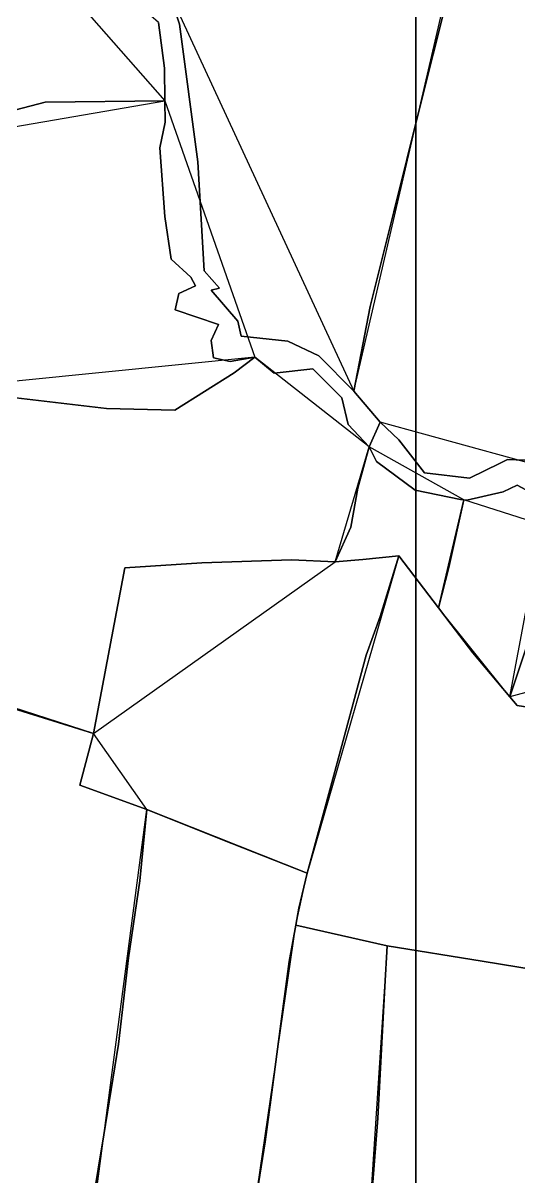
# Model space of a CAD drawing. Extents: x -6790 to 12600, y -1098 to 2171.
# Drawn here: x 838.1 to 893.7, y 399.4 to 528.8 of the extents above; entities that cross this region are included whole.
import ezdxf

# ---------------------------------------------------------------- set-up
doc = ezdxf.new("R2010")
doc.units = 0

msp = doc.modelspace()

# ---------------------------------------------------------------- linework, layer by layer
for points in [[(882.14, 692.21), (882.14, 649.33), (882.14, 614.39), (882.14, 577.82), (882.14, 135.79), (882.14, 75.49), (882.14, 34.99), (882.14, 0), (882.14, 692.21)], [(893.19, 564.98), (891.9, 552.47), (890.78, 541.24), (890.13, 539.05), (889.24, 531.79), (889.11, 530.77), (885.61, 531.49), (882.56, 519.25), (879.67, 507.64), (877.03, 497.04), (875.22, 487.53), (893.19, 564.98)], [(854.02, 520.09), (853.96, 523.77), (853.31, 528.9), (852.43, 529.63), (847.53, 530.4), (846.04, 531.42), (842.65, 530.24), (840.64, 531.42), (835.89, 529.77), (832.1, 532.24), (829.04, 534.94), (826.69, 538.54), (824.99, 543.88), (824.73, 548.97), (825.22, 552.87), (854.02, 520.09)], [(875.22, 487.53), (871.27, 491.51), (867.81, 493.15), (862.58, 493.7), (862.18, 495.38), (859.21, 498.86), (860.14, 499.09), (858.44, 501.03), (857.71, 513.26), (855.67, 528.71), (854.31, 532.69), (875.22, 487.53)], [(854.02, 520.09), (840.59, 519.96), (831.39, 517.57), (822.34, 515.51), (816.65, 513.67), (854.02, 520.09)], [(864.09, 491.34), (861.34, 490.86), (859.48, 491.25), (859.21, 493.2), (860.02, 494.99), (855.17, 496.64), (855.59, 498.47), (857.45, 499.34), (856.94, 500.32), (854.72, 502.34), (854.01, 507.13), (853.44, 514.84), (854.06, 517.72), (854.02, 520.09), (864.09, 491.34)], [(829.47, 487.85), (836.69, 486.86), (847.48, 485.6), (855.13, 485.38), (861.78, 489.59), (864.09, 491.34), (829.47, 487.85)], [(864.09, 491.34), (866.27, 489.53), (870.59, 490.02), (873.84, 486.77), (874.58, 483.77), (876.93, 481.27), (864.09, 491.34)], [(878.17, 484.06), (880.23, 482.05), (883.12, 478.38), (888.16, 477.77), (891.59, 479.44), (892.43, 479.85), (894.38, 479.8), (897.72, 478.68), (878.17, 484.06)], [(876.93, 481.27), (875.66, 476.65), (874.88, 472.28), (873.1, 468.37), (876.93, 481.27)], [(887.52, 475.34), (887.16, 475.38), (882.06, 476.42), (877.75, 479.65), (876.93, 481.27), (875.66, 476.65), (874.88, 472.28), (873.1, 468.37), (876.21, 468.65), (880.24, 469.07), (884.7, 463.22), (885.86, 467.76), (887.52, 475.34)], [(887.52, 475.34), (885.86, 467.76), (884.7, 463.22), (880.24, 469.07), (876.21, 468.65), (873.1, 468.37), (874.88, 472.28), (875.66, 476.65), (876.93, 481.27), (877.75, 479.65), (882.06, 476.42), (887.16, 475.38), (887.52, 475.34)], [(876.93, 481.27), (877.75, 479.65), (882.06, 476.42), (887.16, 475.38), (887.52, 475.34), (876.93, 481.27)], [(896.3, 472.54), (894.78, 474.63), (894.5, 476.46), (893.53, 476.99), (891.93, 476.23), (887.87, 475.29), (887.52, 475.34), (885.86, 467.76), (884.7, 463.22), (886.12, 461.36), (888.56, 458.16), (892.69, 453.25), (895.02, 460.19), (894.85, 466.57), (896.3, 472.54)], [(896.3, 472.54), (894.78, 474.63), (894.5, 476.46), (893.53, 476.99), (891.93, 476.23), (887.87, 475.29), (887.52, 475.34), (885.86, 467.76), (884.7, 463.22), (886.12, 461.36), (888.56, 458.16), (892.69, 453.25), (895.02, 460.19), (894.85, 466.57), (896.3, 472.54)], [(887.52, 475.34), (887.87, 475.29), (891.93, 476.23), (893.53, 476.99), (894.5, 476.46), (894.78, 474.63), (896.3, 472.54), (887.52, 475.34)], [(887.52, 475.34), (885.86, 467.76), (884.7, 463.22), (887.52, 475.34)], [(896.3, 472.54), (894.85, 466.57), (895.02, 460.19), (892.69, 453.25), (896.3, 472.54)], [(896.3, 472.54), (901.66, 469.19), (905.32, 467.47), (908.29, 466.72), (910.36, 467.01), (914.31, 464.1), (918.08, 461.67), (917.62, 460), (909.94, 458.81), (905.02, 458.07), (902.67, 450.8), (893.53, 452.25), (892.69, 453.25), (895.02, 460.19), (894.85, 466.57), (896.3, 472.54)], [(905.32, 467.47), (901.66, 469.19), (896.3, 472.54), (894.85, 466.57), (895.02, 460.19), (892.69, 453.25), (893.53, 452.25), (902.67, 450.8), (905.02, 458.07), (909.94, 458.81), (917.62, 460), (918.08, 461.67), (914.31, 464.1), (910.36, 467.01), (908.29, 466.72), (905.32, 467.47)], [(880.24, 469.07), (878.14, 462.25), (876.6, 457.91), (872.95, 444.45), (869.96, 433.44), (860.31, 437.28), (852, 440.6), (844.5, 443.33), (846.01, 449.11), (847.82, 458.61), (849.54, 467.7), (858.16, 468.28), (868.22, 468.59), (873.1, 468.37), (876.21, 468.65), (880.24, 469.07)], [(876.21, 468.65), (880.24, 469.07), (878.14, 462.25), (876.6, 457.91), (872.95, 444.45), (869.96, 433.44), (860.31, 437.28), (852, 440.6), (844.5, 443.33), (846.01, 449.11), (847.82, 458.61), (849.54, 467.7), (858.16, 468.28), (868.22, 468.59), (873.1, 468.37), (876.21, 468.65)], [(869.96, 433.44), (872.95, 444.45), (876.6, 457.91), (878.14, 462.25), (880.24, 469.07), (869.96, 433.44)], [(880.24, 469.07), (876.21, 468.65), (873.1, 468.37), (880.24, 469.07)], [(873.1, 468.37), (868.22, 468.59), (858.16, 468.28), (849.54, 467.7), (847.82, 458.61), (846.01, 449.11), (873.1, 468.37)], [(884.7, 463.22), (886.12, 461.36), (888.56, 458.16), (892.69, 453.25), (884.7, 463.22)], [(892.69, 453.25), (893.53, 452.25), (902.67, 450.8), (905.02, 458.07), (909.94, 458.81), (917.62, 460), (892.69, 453.25)], [(846.01, 449.11), (833.06, 453.3), (827.59, 454.68), (822.8, 456.34), (846.01, 449.11)], [(846.01, 449.11), (844.5, 443.33), (852, 440.6), (846.01, 449.11)], [(852, 440.6), (851.2, 432.59), (849.95, 423.93), (848.83, 414.27), (847.17, 404.09), (845.31, 392.74), (843.78, 382), (843.36, 379.05), (847.08, 378.07), (845.05, 371.48), (842.43, 360.25), (840.28, 351.49), (852, 440.6)], [(852, 440.6), (860.31, 437.28), (869.96, 433.44), (852, 440.6)], [(869.96, 433.44), (869.04, 429.52), (868.69, 427.6), (869.96, 433.44)], [(868.69, 427.6), (867.96, 423.53), (866.95, 415.98), (865.89, 408.03), (865.25, 403.29), (864.1, 396.04), (863.15, 389.1), (863, 388.3), (868.69, 427.6)], [(878.92, 425.31), (878.68, 420.74), (877.9, 405.97), (876.5, 388.22), (867.91, 388.56), (863, 388.3), (863.15, 389.1), (864.1, 396.04), (865.25, 403.29), (865.89, 408.03), (866.95, 415.98), (867.96, 423.53), (868.69, 427.6), (878.92, 425.31)], [(863, 388.3), (867.91, 388.56), (876.5, 388.22), (877.9, 405.97), (878.68, 420.74), (878.92, 425.31), (868.69, 427.6), (867.96, 423.53), (866.95, 415.98), (865.89, 408.03), (865.25, 403.29), (864.1, 396.04), (863.15, 389.1), (863, 388.3)], [(876.5, 388.22), (877.9, 405.97), (878.68, 420.74), (878.92, 425.31), (876.5, 388.22)], [(896.02, 387.86), (896.34, 390.36), (896.79, 395.97), (896.92, 401.97), (897.18, 408.64), (897.66, 414.7), (897.95, 420.35), (897.81, 422.22), (889.59, 423.56), (878.92, 425.31), (878.68, 420.74), (877.9, 405.97), (876.5, 388.22), (884.39, 388.1), (896.02, 387.86)], [(897.81, 422.22), (889.59, 423.56), (878.92, 425.31), (878.68, 420.74), (877.9, 405.97), (876.5, 388.22), (884.39, 388.1), (890.2, 387.98), (896.02, 387.86), (896.34, 390.36), (896.79, 395.97), (896.92, 401.97), (897.18, 408.64), (897.66, 414.7), (897.95, 420.35), (897.81, 422.22)], [(878.92, 425.31), (889.59, 423.56), (897.81, 422.22), (878.92, 425.31)]]:
    msp.add_lwpolyline(points, close=True)
for points in [[(897.57, 564.79), (893.19, 564.98), (893.19, 564.98), (891.9, 552.47), (890.78, 541.24), (890.13, 539.05), (889.24, 531.79), (889.11, 530.77), (885.61, 531.49), (882.56, 519.25), (879.67, 507.64), (877.03, 497.04), (875.22, 487.53), (878.17, 484.06), (880.23, 482.05), (883.12, 478.38), (888.16, 477.77), (891.59, 479.44), (892.43, 479.85), (894.38, 479.8)], [(894.38, 479.8), (892.43, 479.85), (891.59, 479.44), (888.16, 477.77), (883.12, 478.38), (880.23, 482.05), (878.17, 484.06), (875.22, 487.53), (877.03, 497.04), (879.67, 507.64), (882.56, 519.25), (885.61, 531.49), (889.11, 530.77), (889.24, 531.79), (890.13, 539.05), (890.78, 541.24), (891.9, 552.47), (893.19, 564.98), (897.57, 564.79)], [(854.31, 532.69), (855.67, 528.71), (857.71, 513.26), (858.44, 501.03), (860.14, 499.09), (859.21, 498.86), (862.18, 495.38), (862.58, 493.7), (867.81, 493.15), (871.27, 491.51), (875.22, 487.53), (878.17, 484.06), (876.93, 481.27), (874.58, 483.77), (873.84, 486.77), (870.59, 490.02), (866.27, 489.53), (864.09, 491.34), (861.34, 490.86), (859.48, 491.25), (859.21, 493.2), (860.02, 494.99), (855.17, 496.64), (855.59, 498.47), (857.45, 499.34), (856.94, 500.32), (854.72, 502.34), (854.01, 507.13), (853.44, 514.84), (854.06, 517.72), (854.02, 520.09), (853.96, 523.77), (853.31, 528.9)], [(853.31, 528.9), (853.96, 523.77), (854.02, 520.09), (854.06, 517.72), (853.44, 514.84), (854.01, 507.13), (854.72, 502.34), (856.94, 500.32), (857.45, 499.34), (855.59, 498.47), (855.17, 496.64), (860.02, 494.99), (859.21, 493.2), (859.48, 491.25), (861.34, 490.86), (864.09, 491.34), (866.27, 489.53), (870.59, 490.02), (873.84, 486.77), (874.58, 483.77), (876.93, 481.27), (878.17, 484.06), (875.22, 487.53), (871.27, 491.51), (867.81, 493.15), (862.58, 493.7), (862.18, 495.38), (859.21, 498.86), (860.14, 499.09), (858.44, 501.03), (857.71, 513.26), (855.67, 528.71), (854.31, 532.69)], [(854.31, 532.69), (855.67, 528.71), (857.71, 513.26), (858.44, 501.03), (860.14, 499.09), (859.21, 498.86), (862.18, 495.38), (862.58, 493.7), (867.81, 493.15), (871.27, 491.51), (875.22, 487.53), (877.03, 497.04), (879.67, 507.64), (882.56, 519.25), (885.61, 531.49)], [(854.31, 532.69), (855.67, 528.71), (857.71, 513.26), (858.44, 501.03), (860.14, 499.09), (859.21, 498.86), (862.18, 495.38), (862.58, 493.7), (867.81, 493.15), (871.27, 491.51), (875.22, 487.53), (877.03, 497.04), (879.67, 507.64), (882.56, 519.25), (885.61, 531.49)], [(815.61, 529.07), (816.26, 521.6), (816.31, 520.61), (816.65, 513.67), (822.34, 515.51), (831.39, 517.57), (840.59, 519.96), (854.02, 520.09), (854.02, 520.09), (853.96, 523.77), (853.31, 528.9)], [(853.31, 528.9), (853.96, 523.77), (854.02, 520.09), (840.59, 519.96), (831.39, 517.57), (822.34, 515.51), (816.65, 513.67), (816.31, 520.61), (816.26, 521.6), (815.61, 529.07)], [(831.39, 517.57), (840.59, 519.96), (854.02, 520.09), (854.06, 517.72), (853.44, 514.84), (854.01, 507.13), (854.72, 502.34), (856.94, 500.32), (857.45, 499.34), (855.59, 498.47), (855.17, 496.64), (860.02, 494.99), (859.21, 493.2), (859.48, 491.25), (861.34, 490.86), (864.09, 491.34), (861.78, 489.59), (855.13, 485.38), (847.48, 485.6), (836.69, 486.86)], [(831.39, 517.57), (840.59, 519.96), (854.02, 520.09), (854.02, 520.09), (854.06, 517.72), (853.44, 514.84), (854.01, 507.13), (854.72, 502.34), (856.94, 500.32), (857.45, 499.34), (855.59, 498.47), (855.17, 496.64), (860.02, 494.99), (859.21, 493.2), (859.48, 491.25), (861.34, 490.86), (864.09, 491.34), (861.78, 489.59), (855.13, 485.38), (847.48, 485.6), (836.69, 486.86)], [(833.06, 453.3), (846.01, 449.11), (847.82, 458.61), (849.54, 467.7), (858.16, 468.28), (868.22, 468.59), (873.1, 468.37), (874.88, 472.28), (875.66, 476.65), (876.93, 481.27), (874.58, 483.77), (873.84, 486.77), (870.59, 490.02), (866.27, 489.53), (864.09, 491.34), (861.78, 489.59), (855.13, 485.38), (847.48, 485.6), (836.69, 486.86)], [(833.06, 453.3), (846.01, 449.11), (847.82, 458.61), (849.54, 467.7), (858.16, 468.28), (868.22, 468.59), (873.1, 468.37), (874.88, 472.28), (875.66, 476.65), (876.93, 481.27), (874.58, 483.77), (874.58, 483.77), (873.84, 486.77), (870.59, 490.02), (866.27, 489.53), (864.09, 491.34), (861.78, 489.59), (855.13, 485.38), (847.48, 485.6), (836.69, 486.86)], [(894.5, 476.46), (893.53, 476.99), (891.93, 476.23), (887.87, 475.29), (887.52, 475.34), (887.16, 475.38), (882.06, 476.42), (877.75, 479.65), (876.93, 481.27), (878.17, 484.06), (880.23, 482.05), (883.12, 478.38), (888.16, 477.77), (891.59, 479.44), (892.43, 479.85), (894.38, 479.8)], [(894.38, 479.8), (892.43, 479.85), (891.59, 479.44), (888.16, 477.77), (883.12, 478.38), (880.23, 482.05), (878.17, 484.06), (876.93, 481.27), (877.75, 479.65), (882.06, 476.42), (887.16, 475.38), (887.52, 475.34), (887.87, 475.29), (891.93, 476.23), (893.53, 476.99), (894.5, 476.46)], [(897.81, 422.22), (889.59, 423.56), (878.92, 425.31), (868.69, 427.6), (869.04, 429.52), (869.96, 433.44), (872.95, 444.45), (876.6, 457.91), (878.14, 462.25), (880.24, 469.07), (884.7, 463.22), (884.7, 463.22), (886.12, 461.36), (888.56, 458.16), (892.69, 453.25), (893.53, 452.25), (902.67, 450.8)], [(902.67, 450.8), (893.53, 452.25), (892.69, 453.25), (888.56, 458.16), (886.12, 461.36), (884.7, 463.22), (880.24, 469.07), (878.14, 462.25), (876.6, 457.91), (872.95, 444.45), (869.96, 433.44), (869.04, 429.52), (868.69, 427.6), (878.92, 425.31), (889.59, 423.56), (897.81, 422.22)], [(829.76, 388.45), (832, 402.38), (833.26, 413.81), (834.48, 424.98), (835.09, 434.34), (836.79, 446.15), (829.23, 448.43), (822, 450.87), (822.8, 456.34), (827.59, 454.68), (833.06, 453.3), (846.01, 449.11), (844.5, 443.33), (852, 440.6), (851.2, 432.59), (849.95, 423.93), (848.83, 414.27), (847.17, 404.09), (845.31, 392.74)], [(845.31, 392.74), (847.17, 404.09), (848.83, 414.27), (849.95, 423.93), (851.2, 432.59), (852, 440.6), (844.5, 443.33), (846.01, 449.11), (833.06, 453.3), (827.59, 454.68), (822.8, 456.34), (822.8, 456.34), (822, 450.87), (829.23, 448.43), (836.79, 446.15), (835.09, 434.34), (834.48, 424.98), (833.26, 413.81), (832, 402.38), (829.76, 388.45)], [(864.1, 396.04), (865.25, 403.29), (865.89, 408.03), (866.95, 415.98), (867.96, 423.53), (868.69, 427.6), (869.04, 429.52), (869.96, 433.44), (860.31, 437.28), (852, 440.6), (851.2, 432.59), (849.95, 423.93), (848.83, 414.27), (847.17, 404.09), (845.31, 392.74)], [(845.31, 392.74), (847.17, 404.09), (848.83, 414.27), (849.95, 423.93), (851.2, 432.59), (852, 440.6), (860.31, 437.28), (869.96, 433.44), (869.04, 429.52), (868.69, 427.6), (867.96, 423.53), (866.95, 415.98), (865.89, 408.03), (865.25, 403.29), (864.1, 396.04)]]:
    msp.add_lwpolyline(points)

doc.saveas('drawing.dxf')
